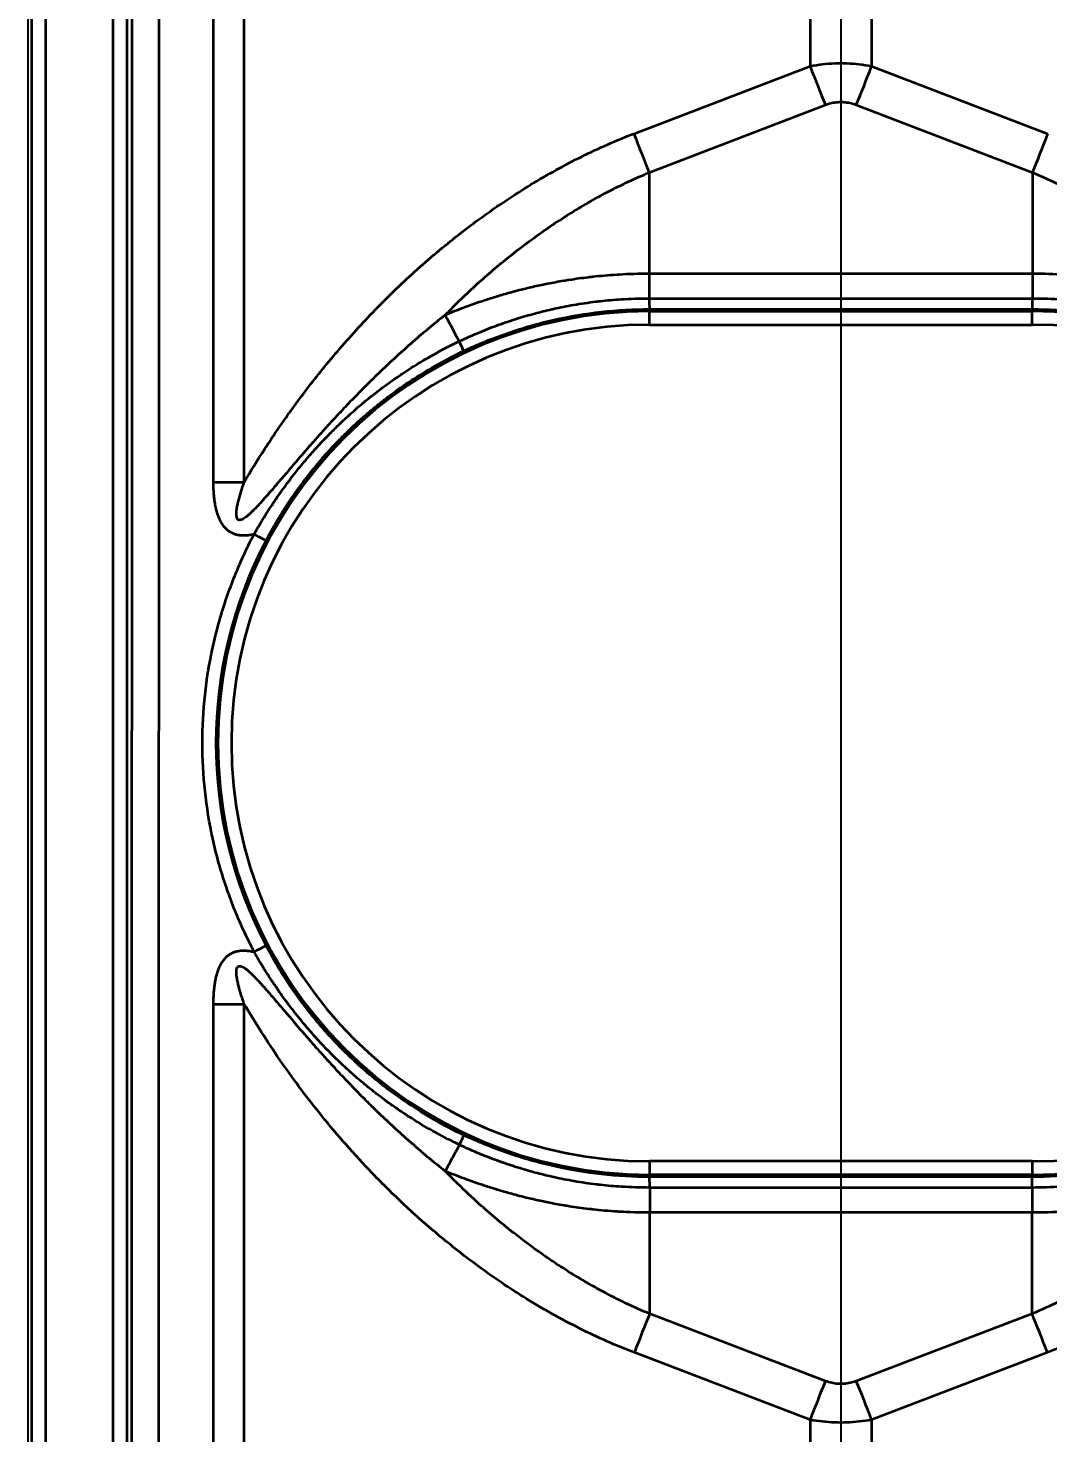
# Model space of a CAD drawing. Header units: millimetres. Extents: x 68 to 2000, y 100 to 2870.
# Drawn here: x 619.3 to 657.1, y 1743.1 to 1795.2 of the extents above; entities that cross this region are included whole.
import ezdxf

# ---------------------------------------------------------------- set-up
doc = ezdxf.new("R2010")
doc.units = ezdxf.units.MM
doc.header["$LTSCALE"] = 10
for name, color, linetype, lineweight in [('_Sichtbarkanten', 7, 'Continuous', 25), ('Bemaßung (ISO)', 7, 'Continuous', 25), ('Sichtbar schmal (ISO)', 7, 'Continuous', 35)]:
    doc.layers.add(name, color=color, linetype=linetype, lineweight=lineweight)
doc.styles.add('Notiztext (DIN)', font='verdana.ttf')
doc.dimstyles.new('Standard (DIN)', dxfattribs={"dimscale": 10, "dimtxt": 2.5, "dimasz": 2.5, "dimexe": 2, "dimexo": 4, "dimgap": 0.5, "dimtad": 1, "dimdec": 1, "dimrnd": 1e-08, "dimtxsty": 'Notiztext (DIN)', "dimcen": 0.09, "dimclrd": 256, "dimclre": 256, "dimclrt": 256, "dimadec": 0, "dimazin": 2, "dimtfac": 1, "dimtmove": 0, "dimatfit": 3, "dimfxl": 0, "dimtolj": 1, "dimtzin": 0, "dimlwd": -1, "dimlwe": -1, "dimarcsym": 0})

# ---------------------------------------------------------------- blocks, each defined once
blk = doc.blocks.new('*D75')
at = {"layer": 'Bemaßung (ISO)', "transparency": 16777216}
for p, q in [((649.429, 1980.97), (649.429, 1480.97)), ((589.279, 1633.67), (589.279, 1480.97)), ((564.279, 1500.97), (539.279, 1500.97)), ((589.279, 1500.97), (614.279, 1500.97)), ((614.279, 1500.97), (624.429, 1500.97)), ((649.429, 1500.97), (624.429, 1500.97)), ((674.429, 1500.97), (699.429, 1500.97))]:
    blk.add_line(p, q, dxfattribs=at)
for points in [[(564.279, 1505.137), (564.279, 1496.803), (589.279, 1500.97)], [(674.429, 1505.137), (674.429, 1496.803), (649.429, 1500.97)]]:
    blk.add_solid(points, dxfattribs=at)
at = {"layer": 'Defpoints', "color": 0, "transparency": 16777216}
for p in [(649.429, 2020.97), (589.279, 1673.67), (649.429, 1500.97)]:
    blk.add_point(p, dxfattribs=at)
at = {"layer": 'Bemaßung (ISO)', "transparency": 16777216, "insert": (599.778, 1531.994), "char_height": 25, "attachment_point": 1, "style": 'Notiztext (DIN)'}
blk.add_mtext('\\A1;60', dxfattribs=at)
blk = doc.blocks.new('*D78')
at = {"layer": 'Bemaßung (ISO)', "transparency": 16777216}
for p, q in [((584.438, 2423.661), (477.204, 2423.661)), ((497.204, 1748.679), (497.204, 2398.661)), ((584.438, 1723.679), (477.204, 1723.679))]:
    blk.add_line(p, q, dxfattribs=at)
for points in [[(493.038, 2398.661), (501.371, 2398.661), (497.204, 2423.661)], [(493.038, 1748.679), (501.371, 1748.679), (497.204, 1723.679)]]:
    blk.add_solid(points, dxfattribs=at)
at = {"layer": 'Defpoints', "color": 0, "transparency": 16777216}
for p in [(497.204, 2423.661), (624.438, 2423.661), (624.438, 1723.679)]:
    blk.add_point(p, dxfattribs=at)
at = {"layer": 'Bemaßung (ISO)', "transparency": 16777216, "insert": (466.18, 2043.306), "char_height": 25, "attachment_point": 1, "rotation": 90, "style": 'Notiztext (DIN)'}
blk.add_mtext('\\A1;700', dxfattribs=at)

msp = doc.modelspace()

# ---------------------------------------------------------------- linework, layer by layer
at = {"layer": '_Sichtbarkanten'}
msp.add_line((619.279, 1726.57), (619.279, 2420.77), dxfattribs=at)
at = {"layer": 'Sichtbar schmal (ISO)'}
for p, q in [((619.421, 1725.661), (619.421, 2421.679)), ((619.921, 2421.679), (619.921, 1725.661)), ((622.438, 1725.678), (622.438, 2421.662)), ((622.938, 2421.662), (622.938, 1725.678)), ((623.13, 1725.87), (623.153, 1976.053)), ((624.13, 1725.865), (624.153, 1976.048)), ((626.157, 1778.345), (626.157, 1943.991)), ((627.298, 1778.346), (627.298, 1943.991)), ((648.288, 1928.576), (648.288, 1793.771)), ((650.571, 1928.576), (650.571, 1793.771)), ((641.749, 1791.263), (648.288, 1793.771)), ((650.571, 1793.771), (657.11, 1791.263)), ((642.32, 1789.826), (648.859, 1792.333)), ((650, 1792.333), (656.539, 1789.826)), ((642.32, 1789.826), (642.32, 1786.068)), ((656.539, 1789.826), (656.539, 1786.068)), ((642.32, 1786.068), (642.32, 1785.159)), ((656.539, 1786.068), (642.32, 1786.068)), ((656.539, 1786.068), (656.539, 1785.159)), ((642.32, 1785.159), (656.539, 1785.159)), ((642.329, 1784.678), (642.329, 1784.755)), ((642.329, 1784.755), (656.529, 1784.755)), ((642.329, 1784.678), (656.529, 1784.678)), ((642.329, 1784.179), (642.329, 1784.678)), ((656.529, 1784.755), (656.529, 1784.678)), ((656.529, 1784.179), (656.529, 1784.678)), ((642.329, 1784.179), (656.529, 1784.179)), ((626.157, 1725.365), (626.157, 1758.991)), ((627.298, 1725.364), (627.298, 1758.991)), ((656.529, 1753.161), (642.329, 1753.161)), ((642.329, 1753.161), (642.329, 1752.661)), ((656.529, 1753.161), (656.529, 1752.661)), ((642.329, 1752.661), (642.329, 1752.582)), ((656.529, 1752.661), (642.329, 1752.661)), ((656.529, 1752.582), (642.329, 1752.582)), ((656.529, 1752.661), (656.529, 1752.582)), ((656.52, 1752.182), (642.339, 1752.182)), ((642.339, 1752.182), (642.339, 1751.257)), ((656.52, 1752.182), (656.52, 1751.257)), ((656.52, 1751.257), (642.339, 1751.257)), ((642.339, 1747.504), (642.339, 1751.257)), ((656.52, 1747.504), (656.52, 1751.257)), ((648.859, 1745.012), (642.339, 1747.504)), ((656.52, 1747.504), (650, 1745.012)), ((648.288, 1743.576), (641.768, 1746.068)), ((657.09, 1746.068), (650.571, 1743.576)), ((648.288, 1743.576), (648.288, 1725.322)), ((650.571, 1743.576), (650.571, 1725.322))]:
    msp.add_line(p, q, dxfattribs=at)
for centre, radius, start, end in [((642.329, 1768.67), 16.009, 90, 270), ((656.529, 1768.67), 16.009, 270, 90), ((642.329, 1768.67), 15.509, 90, 270), ((656.529, 1768.67), 15.509, 270, 90)]:
    msp.add_arc(centre, radius, start, end, dxfattribs=at)
for centre, major_axis, ratio, start_param, end_param in [((648.859, 1793.745), (1.79, -4.668), 0.104798, 4.666655, 4.979151), ((650, 1793.745), (-1.79, -4.668), 0.104799, 1.304034, 1.616531), ((642.32, 1791.237), (1.79, -4.668), 0.104799, 4.666654, 4.979151), ((656.539, 1791.237), (-1.79, -4.668), 0.104799, 1.304034, 1.616531), ((656.535, 1785.255), (-0.005, -0.5), 0.011278, 0.017587, 1.378219), ((636.276, 1781.748), (4.733, -8.809), 0.002478, 4.388759, 4.503357), ((635.222, 1783.655), (0.214, -0.452), 0.013165, 0.017455, 1.362159), ((626.157, 1778.398), (-10, 0), 0.005236, 1.570796, 1.685163), ((627.664, 1776.408), (0.442, -0.233), 0.004632, 0.017453, 1.573239), ((642.33, 1768.668), (-16.083, 0), 0.999985, 5.797613, 6.769203), ((627.667, 1760.923), (0.442, 0.234), 0.004629, 0.017453, 1.568349), ((626.157, 1759.043), (-10, 0), 0.005236, 1.570796, 1.685164), ((635.232, 1753.676), (0.214, 0.452), 0.008931, 4.929614, 6.265731), ((636.283, 1755.683), (4.738, 8.806), 0.002481, 4.379438, 4.494996), ((642.335, 1752.082), (-0.005, 0.5), 0.011383, 4.913606, 6.265594), ((642.339, 1746.042), (1.785, 4.67), 0.108522, 1.294198, 1.606695), ((656.52, 1746.042), (-1.785, 4.67), 0.108522, 4.67649, 4.988987), ((648.859, 1743.55), (1.785, 4.67), 0.108522, 1.294198, 1.606695), ((650, 1743.55), (-1.785, 4.67), 0.108522, 4.67649, 4.988987)]:
    msp.add_ellipse(centre, major_axis=major_axis, ratio=ratio, start_param=start_param, end_param=end_param, dxfattribs=at)
for points, knots in [([(648.288, 1793.771), (648.444, 1793.801), (648.599, 1793.824), (648.751, 1793.842), (648.904, 1793.859), (649.054, 1793.87), (649.204, 1793.876), (649.354, 1793.882), (649.504, 1793.882), (649.654, 1793.876), (649.804, 1793.87), (649.955, 1793.859), (650.107, 1793.842), (650.26, 1793.824), (650.415, 1793.801), (650.571, 1793.771)], [0.0000009, 0.0000009, 0.0000009, 0.0000009, 0.2, 0.2, 0.2, 0.4, 0.4, 0.4, 0.6, 0.6, 0.6, 0.8, 0.8, 0.8, 1, 1, 1, 1]), ([(648.859, 1792.333), (648.937, 1792.363), (649.091, 1792.41), (649.317, 1792.444), (649.541, 1792.444), (649.767, 1792.41), (649.922, 1792.363), (650, 1792.333)], [0.0000017, 0.0000017, 0.0000017, 0.0000017, 0.2, 0.4, 0.6, 0.8, 1, 1, 1, 1]), ([(627.298, 1778.346), (627.53, 1778.737), (627.783, 1779.149), (628.06, 1779.576), (628.337, 1780.004), (628.638, 1780.448), (628.97, 1780.911), (629.302, 1781.375), (629.664, 1781.857), (630.062, 1782.354), (630.459, 1782.852), (630.893, 1783.364), (631.358, 1783.879), (631.823, 1784.394), (632.32, 1784.911), (632.837, 1785.412), (633.353, 1785.912), (633.889, 1786.397), (634.436, 1786.857), (634.983, 1787.318), (635.541, 1787.754), (636.122, 1788.174), (636.703, 1788.594), (637.307, 1788.997), (637.929, 1789.375), (638.551, 1789.753), (639.191, 1790.105), (639.829, 1790.421), (640.468, 1790.737), (641.106, 1791.017), (641.749, 1791.263)], [0, 0, 0, 0, 0.1, 0.1, 0.1, 0.2, 0.2, 0.2, 0.3, 0.3, 0.3, 0.4, 0.4, 0.4, 0.5, 0.5, 0.5, 0.6, 0.6, 0.6, 0.7, 0.7, 0.7, 0.8, 0.8, 0.8, 0.9, 0.9, 0.9, 1, 1, 1, 1]), ([(634.75, 1784.538), (634.803, 1784.593), (634.856, 1784.647), (634.909, 1784.701), (635.291, 1785.088), (635.686, 1785.465), (636.093, 1785.828), (636.164, 1785.891), (636.235, 1785.954), (636.306, 1786.016), (636.703, 1786.363), (637.11, 1786.697), (637.531, 1787.019), (637.608, 1787.078), (637.685, 1787.136), (637.763, 1787.194), (638.188, 1787.511), (638.625, 1787.816), (639.073, 1788.105), (639.135, 1788.145), (639.197, 1788.185), (639.26, 1788.225), (639.73, 1788.521), (640.209, 1788.799), (640.688, 1789.053), (640.721, 1789.071), (640.755, 1789.088), (640.788, 1789.105), (641.298, 1789.372), (641.808, 1789.612), (642.32, 1789.826)], [0, 0, 0, 0, 0.0244768, 0.0244768, 0.0244768, 0.2, 0.2, 0.2, 0.2305457, 0.2305457, 0.2305457, 0.4, 0.4, 0.4, 0.4308357, 0.4308357, 0.4308357, 0.6, 0.6, 0.6, 0.6234963, 0.6234963, 0.6234963, 0.8, 0.8, 0.8, 0.8122123, 0.8122123, 0.8122123, 1, 1, 1, 1]), ([(656.539, 1789.826), (657.057, 1789.609), (657.578, 1789.364), (658.098, 1789.092), (658.247, 1789.013), (658.397, 1788.932), (658.547, 1788.849), (658.917, 1788.643), (659.287, 1788.423), (659.655, 1788.189), (659.952, 1788), (660.248, 1787.802), (660.543, 1787.595), (660.76, 1787.443), (660.976, 1787.285), (661.191, 1787.123), (661.628, 1786.793), (662.06, 1786.444), (662.484, 1786.077), (662.55, 1786.019), (662.617, 1785.96), (662.683, 1785.902), (663.17, 1785.471), (663.646, 1785.016), (664.109, 1784.538)], [0, 0, 0, 0, 0.2, 0.2, 0.2, 0.257551, 0.257551, 0.257551, 0.4, 0.4, 0.4, 0.515115, 0.515115, 0.515115, 0.6, 0.6, 0.6, 0.772792, 0.772792, 0.772792, 0.8, 0.8, 0.8, 1, 1, 1, 1]), ([(642.32, 1786.068), (641.929, 1786.068), (641.558, 1786.056), (641.211, 1786.036), (641.179, 1786.034), (641.147, 1786.033), (641.115, 1786.031), (640.8, 1786.011), (640.505, 1785.984), (640.225, 1785.954), (640.172, 1785.948), (640.12, 1785.942), (640.068, 1785.936), (639.815, 1785.906), (639.575, 1785.873), (639.344, 1785.837), (639.278, 1785.826), (639.213, 1785.816), (639.149, 1785.805), (638.94, 1785.77), (638.739, 1785.733), (638.546, 1785.694), (638.472, 1785.68), (638.399, 1785.665), (638.327, 1785.65), (638.147, 1785.612), (637.973, 1785.572), (637.802, 1785.531), (637.725, 1785.513), (637.648, 1785.494), (637.573, 1785.475), (637.41, 1785.433), (637.25, 1785.391), (637.091, 1785.347), (637.012, 1785.325), (636.934, 1785.302), (636.856, 1785.279), (636.694, 1785.232), (636.534, 1785.183), (636.373, 1785.132), (636.298, 1785.108), (636.223, 1785.083), (636.148, 1785.058), (635.966, 1784.998), (635.785, 1784.935), (635.604, 1784.869), (635.551, 1784.85), (635.498, 1784.831), (635.445, 1784.811), (635.212, 1784.724), (634.98, 1784.633), (634.75, 1784.538)], [0, 0, 0, 0, 0.1016717, 0.1016717, 0.1016717, 0.1111111, 0.1111111, 0.1111111, 0.2045981, 0.2045981, 0.2045981, 0.2222222, 0.2222222, 0.2222222, 0.3085882, 0.3085882, 0.3085882, 0.3333333, 0.3333333, 0.3333333, 0.4138486, 0.4138486, 0.4138486, 0.4444444, 0.4444444, 0.4444444, 0.521024, 0.521024, 0.521024, 0.5555556, 0.5555556, 0.5555556, 0.6298842, 0.6298842, 0.6298842, 0.6666667, 0.6666667, 0.6666667, 0.7424219, 0.7424219, 0.7424219, 0.7777778, 0.7777778, 0.7777778, 0.8637477, 0.8637477, 0.8637477, 0.8888889, 0.8888889, 0.8888889, 0.9999999, 0.9999999, 0.9999999, 0.9999999]), ([(664.109, 1784.538), (663.878, 1784.633), (663.646, 1784.724), (663.413, 1784.811), (663.41, 1784.812), (663.407, 1784.814), (663.403, 1784.815), (663.176, 1784.899), (662.948, 1784.979), (662.72, 1785.055), (662.716, 1785.057), (662.713, 1785.058), (662.71, 1785.059), (662.483, 1785.134), (662.256, 1785.205), (662.027, 1785.272), (662.019, 1785.275), (662.011, 1785.277), (662.002, 1785.28), (661.775, 1785.346), (661.547, 1785.408), (661.313, 1785.468), (661.304, 1785.47), (661.294, 1785.473), (661.285, 1785.475), (661.047, 1785.535), (660.804, 1785.592), (660.55, 1785.646), (660.543, 1785.647), (660.537, 1785.648), (660.53, 1785.65), (660.269, 1785.705), (659.997, 1785.757), (659.709, 1785.805), (659.42, 1785.853), (659.115, 1785.898), (658.79, 1785.936), (658.78, 1785.937), (658.77, 1785.938), (658.761, 1785.939), (658.443, 1785.976), (658.107, 1786.008), (657.743, 1786.031), (657.731, 1786.031), (657.719, 1786.032), (657.707, 1786.033), (657.343, 1786.055), (656.952, 1786.068), (656.539, 1786.068)], [0, 0, 0, 0, 0.111111, 0.111111, 0.111111, 0.11267, 0.11267, 0.11267, 0.220675, 0.220675, 0.220675, 0.222222, 0.222222, 0.222222, 0.329386, 0.329386, 0.329386, 0.333333, 0.333333, 0.333333, 0.440102, 0.440102, 0.440102, 0.444444, 0.444444, 0.444444, 0.552829, 0.552829, 0.552829, 0.555556, 0.555556, 0.555556, 0.666667, 0.666667, 0.666667, 0.777778, 0.777778, 0.777778, 0.781096, 0.781096, 0.781096, 0.888889, 0.888889, 0.888889, 0.892494, 0.892494, 0.892494, 1, 1, 1, 1]), ([(635.272, 1783.565), (635.527, 1783.686), (635.786, 1783.801), (636.047, 1783.909), (636.28, 1784.006), (636.515, 1784.097), (636.752, 1784.183), (636.817, 1784.206), (636.882, 1784.229), (636.947, 1784.252), (637.102, 1784.306), (637.259, 1784.357), (637.416, 1784.406), (637.634, 1784.475), (637.854, 1784.539), (638.076, 1784.599), (638.283, 1784.654), (638.492, 1784.706), (638.702, 1784.753), (638.724, 1784.758), (638.747, 1784.764), (638.77, 1784.769), (639.018, 1784.824), (639.268, 1784.873), (639.518, 1784.917), (639.793, 1784.964), (640.069, 1785.005), (640.346, 1785.039), (640.397, 1785.045), (640.449, 1785.051), (640.501, 1785.057), (640.758, 1785.086), (641.016, 1785.108), (641.275, 1785.125), (641.623, 1785.147), (641.971, 1785.159), (642.32, 1785.159)], [0, 0, 0, 0, 0.117316, 0.117316, 0.117316, 0.221559, 0.221559, 0.221559, 0.25, 0.25, 0.25, 0.31765, 0.31765, 0.31765, 0.411827, 0.411827, 0.411827, 0.5, 0.5, 0.5, 0.509587, 0.509587, 0.509587, 0.613981, 0.613981, 0.613981, 0.728548, 0.728548, 0.728548, 0.75, 0.75, 0.75, 0.85646, 0.85646, 0.85646, 1, 1, 1, 1]), ([(642.32, 1785.159), (642.32, 1785.114), (642.321, 1785.071), (642.322, 1785.031), (642.322, 1784.99), (642.323, 1784.952), (642.324, 1784.919), (642.324, 1784.901), (642.324, 1784.884), (642.325, 1784.868), (642.325, 1784.855), (642.325, 1784.843), (642.326, 1784.832), (642.326, 1784.807), (642.327, 1784.788), (642.328, 1784.775), (642.328, 1784.763), (642.329, 1784.756), (642.329, 1784.755)], [0, 0, 0, 0, 0.2, 0.2, 0.2, 0.4, 0.4, 0.4, 0.507792, 0.507792, 0.507792, 0.6, 0.6, 0.6, 0.8, 0.8, 0.8, 1, 1, 1, 1]), ([(656.539, 1785.159), (656.906, 1785.159), (657.273, 1785.146), (657.64, 1785.121), (657.88, 1785.105), (658.119, 1785.084), (658.358, 1785.057), (658.45, 1785.047), (658.541, 1785.036), (658.632, 1785.024), (658.929, 1784.986), (659.225, 1784.939), (659.52, 1784.885), (659.733, 1784.845), (659.946, 1784.801), (660.158, 1784.753), (660.209, 1784.742), (660.259, 1784.73), (660.31, 1784.718), (660.548, 1784.662), (660.786, 1784.6), (661.021, 1784.533), (661.244, 1784.469), (661.465, 1784.402), (661.683, 1784.329), (661.76, 1784.304), (661.836, 1784.278), (661.912, 1784.252), (662.049, 1784.204), (662.186, 1784.155), (662.321, 1784.103), (662.532, 1784.024), (662.74, 1783.94), (662.947, 1783.853), (663.162, 1783.761), (663.376, 1783.665), (663.586, 1783.565)], [0, 0, 0, 0, 0.1511745, 0.1511745, 0.1511745, 0.25, 0.25, 0.25, 0.2878367, 0.2878367, 0.2878367, 0.4108273, 0.4108273, 0.4108273, 0.5, 0.5, 0.5, 0.521296, 0.521296, 0.521296, 0.6219285, 0.6219285, 0.6219285, 0.7168528, 0.7168528, 0.7168528, 0.75, 0.75, 0.75, 0.8099122, 0.8099122, 0.8099122, 0.9029114, 0.9029114, 0.9029114, 0.9999993, 0.9999993, 0.9999993, 0.9999993]), ([(635.436, 1783.204), (635.968, 1783.456), (636.515, 1783.679), (637.076, 1783.873), (637.637, 1784.067), (638.211, 1784.23), (638.792, 1784.361), (639.373, 1784.492), (639.961, 1784.591), (640.552, 1784.656), (641.142, 1784.722), (641.736, 1784.755), (642.329, 1784.755)], [0, 0, 0, 0, 0.25, 0.25, 0.25, 0.5, 0.5, 0.5, 0.75, 0.75, 0.75, 1, 1, 1, 1]), ([(656.529, 1784.755), (657.123, 1784.755), (657.717, 1784.722), (658.308, 1784.656), (658.898, 1784.591), (659.486, 1784.492), (660.067, 1784.361), (660.648, 1784.23), (661.223, 1784.067), (661.783, 1783.873), (662.344, 1783.679), (662.891, 1783.456), (663.422, 1783.204)], [0, 0, 0, 0, 0.25, 0.25, 0.25, 0.5, 0.5, 0.5, 0.75, 0.75, 0.75, 1, 1, 1, 1]), ([(634.75, 1784.538), (634.532, 1784.366), (634.32, 1784.193), (634.115, 1784.022), (634.104, 1784.013), (634.093, 1784.003), (634.081, 1783.994), (633.876, 1783.823), (633.678, 1783.653), (633.485, 1783.483), (633.474, 1783.474), (633.464, 1783.465), (633.453, 1783.456), (633.26, 1783.286), (633.071, 1783.116), (632.884, 1782.945), (632.874, 1782.936), (632.865, 1782.927), (632.855, 1782.918), (632.668, 1782.746), (632.485, 1782.573), (632.304, 1782.4), (632.295, 1782.391), (632.286, 1782.382), (632.277, 1782.373), (632.096, 1782.2), (631.918, 1782.025), (631.747, 1781.854), (631.738, 1781.845), (631.73, 1781.837), (631.721, 1781.828), (631.55, 1781.657), (631.386, 1781.489), (631.231, 1781.328), (631.223, 1781.32), (631.216, 1781.312), (631.208, 1781.305), (631.054, 1781.144), (630.91, 1780.991), (630.774, 1780.846), (630.768, 1780.84), (630.762, 1780.833), (630.755, 1780.826), (630.621, 1780.682), (630.495, 1780.546), (630.377, 1780.416), (630.372, 1780.41), (630.367, 1780.404), (630.361, 1780.398), (630.244, 1780.269), (630.133, 1780.146), (630.029, 1780.029), (630.024, 1780.024), (630.02, 1780.019), (630.015, 1780.014), (629.911, 1779.897), (629.813, 1779.785), (629.719, 1779.679), (629.715, 1779.674), (629.711, 1779.67), (629.707, 1779.665), (629.614, 1779.559), (629.526, 1779.458), (629.442, 1779.361), (629.439, 1779.357), (629.435, 1779.353), (629.432, 1779.349), (629.348, 1779.252), (629.269, 1779.16), (629.193, 1779.072), (629.19, 1779.068), (629.187, 1779.065), (629.184, 1779.061), (629.109, 1778.973), (629.037, 1778.889), (628.968, 1778.809), (628.966, 1778.806), (628.963, 1778.803), (628.96, 1778.799), (628.892, 1778.719), (628.827, 1778.642), (628.764, 1778.569), (628.762, 1778.566), (628.759, 1778.564), (628.757, 1778.561), (628.695, 1778.488), (628.635, 1778.418), (628.578, 1778.351), (628.519, 1778.281), (628.462, 1778.215), (628.408, 1778.152), (628.354, 1778.089), (628.302, 1778.029), (628.253, 1777.972), (628.203, 1777.915), (628.156, 1777.86), (628.11, 1777.808), (628.064, 1777.756), (628.02, 1777.706), (627.978, 1777.659), (627.935, 1777.612), (627.894, 1777.566), (627.854, 1777.523), (627.815, 1777.48), (627.776, 1777.439), (627.739, 1777.401), (627.702, 1777.362), (627.666, 1777.325), (627.632, 1777.291), (627.598, 1777.257), (627.565, 1777.224), (627.533, 1777.195), (627.501, 1777.165), (627.47, 1777.138), (627.441, 1777.113), (627.412, 1777.088), (627.384, 1777.065), (627.358, 1777.045), (627.332, 1777.026), (627.307, 1777.008), (627.283, 1776.994), (627.26, 1776.979), (627.238, 1776.968), (627.218, 1776.959), (627.197, 1776.95), (627.179, 1776.944), (627.162, 1776.94), (627.145, 1776.937), (627.13, 1776.936), (627.116, 1776.937), (627.103, 1776.939), (627.09, 1776.942), (627.079, 1776.949), (627.068, 1776.955), (627.058, 1776.964), (627.049, 1776.976), (627.04, 1776.988), (627.032, 1777.003), (627.026, 1777.022), (627.02, 1777.041), (627.015, 1777.064), (627.012, 1777.09), (627.009, 1777.116), (627.008, 1777.146), (627.008, 1777.179), (627.009, 1777.212), (627.011, 1777.248), (627.016, 1777.288), (627.02, 1777.327), (627.026, 1777.37), (627.034, 1777.416), (627.043, 1777.463), (627.052, 1777.512), (627.064, 1777.564), (627.076, 1777.616), (627.089, 1777.672), (627.105, 1777.73), (627.12, 1777.789), (627.138, 1777.85), (627.157, 1777.915), (627.176, 1777.98), (627.197, 1778.048), (627.221, 1778.12), (627.244, 1778.191), (627.27, 1778.267), (627.298, 1778.346)], [0, 0, 0, 0, 0.023108, 0.023108, 0.023108, 0.02439, 0.02439, 0.02439, 0.047527, 0.047527, 0.047527, 0.04878, 0.04878, 0.04878, 0.071951, 0.071951, 0.071951, 0.073171, 0.073171, 0.073171, 0.096378, 0.096378, 0.096378, 0.097561, 0.097561, 0.097561, 0.120805, 0.120805, 0.120805, 0.121951, 0.121951, 0.121951, 0.145225, 0.145225, 0.145225, 0.146341, 0.146341, 0.146341, 0.169641, 0.169641, 0.169641, 0.170732, 0.170732, 0.170732, 0.194061, 0.194061, 0.194061, 0.195122, 0.195122, 0.195122, 0.218484, 0.218484, 0.218484, 0.219512, 0.219512, 0.219512, 0.242907, 0.242907, 0.242907, 0.243902, 0.243902, 0.243902, 0.26733, 0.26733, 0.26733, 0.268293, 0.268293, 0.268293, 0.291752, 0.291752, 0.291752, 0.292683, 0.292683, 0.292683, 0.316175, 0.316175, 0.316175, 0.317073, 0.317073, 0.317073, 0.340597, 0.340597, 0.340597, 0.341463, 0.341463, 0.341463, 0.365019, 0.365019, 0.365019, 0.389442, 0.389442, 0.389442, 0.413864, 0.413864, 0.413864, 0.438286, 0.438286, 0.438286, 0.462709, 0.462709, 0.462709, 0.487131, 0.487131, 0.487131, 0.511554, 0.511554, 0.511554, 0.535977, 0.535977, 0.535977, 0.560399, 0.560399, 0.560399, 0.584821, 0.584821, 0.584821, 0.609243, 0.609243, 0.609243, 0.633665, 0.633665, 0.633665, 0.658086, 0.658086, 0.658086, 0.682506, 0.682506, 0.682506, 0.706928, 0.706928, 0.706928, 0.73135, 0.73135, 0.73135, 0.755775, 0.755775, 0.755775, 0.780202, 0.780202, 0.780202, 0.804624, 0.804624, 0.804624, 0.829044, 0.829044, 0.829044, 0.853466, 0.853466, 0.853466, 0.877888, 0.877888, 0.877888, 0.902311, 0.902311, 0.902311, 0.926733, 0.926733, 0.926733, 0.951155, 0.951155, 0.951155, 0.975578, 0.975578, 0.975578, 1, 1, 1, 1]), ([(627.664, 1776.411), (627.707, 1776.489), (627.754, 1776.571), (627.805, 1776.658), (627.808, 1776.664), (627.812, 1776.669), (627.815, 1776.675), (627.863, 1776.757), (627.914, 1776.842), (627.969, 1776.932), (627.977, 1776.945), (627.985, 1776.958), (627.993, 1776.972), (628.045, 1777.056), (628.099, 1777.143), (628.157, 1777.234), (628.171, 1777.255), (628.185, 1777.277), (628.199, 1777.299), (628.254, 1777.384), (628.312, 1777.472), (628.372, 1777.563), (628.393, 1777.593), (628.414, 1777.625), (628.435, 1777.656), (628.493, 1777.741), (628.553, 1777.829), (628.617, 1777.919), (628.646, 1777.96), (628.675, 1778.001), (628.705, 1778.044), (628.766, 1778.128), (628.829, 1778.214), (628.894, 1778.302), (628.933, 1778.355), (628.973, 1778.408), (629.015, 1778.462), (629.077, 1778.544), (629.142, 1778.628), (629.209, 1778.713), (629.261, 1778.778), (629.314, 1778.845), (629.369, 1778.912), (629.433, 1778.99), (629.499, 1779.07), (629.568, 1779.152), (629.635, 1779.231), (629.704, 1779.312), (629.777, 1779.395), (629.841, 1779.468), (629.908, 1779.543), (629.977, 1779.62), (630.064, 1779.715), (630.154, 1779.812), (630.247, 1779.911), (630.312, 1779.979), (630.378, 1780.047), (630.446, 1780.116), (630.557, 1780.229), (630.672, 1780.344), (630.794, 1780.461), (630.856, 1780.521), (630.919, 1780.581), (630.985, 1780.642), (631.126, 1780.773), (631.274, 1780.907), (631.43, 1781.043), (631.488, 1781.093), (631.546, 1781.144), (631.606, 1781.194), (631.785, 1781.346), (631.974, 1781.5), (632.175, 1781.656), (632.225, 1781.694), (632.275, 1781.732), (632.325, 1781.77), (632.551, 1781.942), (632.792, 1782.115), (633.05, 1782.29), (633.086, 1782.315), (633.123, 1782.34), (633.16, 1782.365), (633.444, 1782.554), (633.747, 1782.744), (634.075, 1782.934), (634.095, 1782.945), (634.114, 1782.956), (634.134, 1782.968), (634.485, 1783.169), (634.864, 1783.37), (635.272, 1783.565)], [0, 0, 0, 0, 0.0625, 0.0625, 0.0625, 0.0666936, 0.0666936, 0.0666936, 0.125, 0.125, 0.125, 0.1336405, 0.1336405, 0.1336405, 0.1875, 0.1875, 0.1875, 0.2003115, 0.2003115, 0.2003115, 0.25, 0.25, 0.25, 0.2668854, 0.2668854, 0.2668854, 0.3125, 0.3125, 0.3125, 0.3333799, 0.3333799, 0.3333799, 0.375, 0.375, 0.375, 0.3998262, 0.3998262, 0.3998262, 0.4375, 0.4375, 0.4375, 0.4663407, 0.4663407, 0.4663407, 0.5, 0.5, 0.5, 0.5329267, 0.5329267, 0.5329267, 0.5625, 0.5625, 0.5625, 0.5995962, 0.5995962, 0.5995962, 0.625, 0.625, 0.625, 0.6663612, 0.6663612, 0.6663612, 0.6875, 0.6875, 0.6875, 0.7332324, 0.7332324, 0.7332324, 0.75, 0.75, 0.75, 0.8002355, 0.8002355, 0.8002355, 0.8125, 0.8125, 0.8125, 0.8672658, 0.8672658, 0.8672658, 0.875, 0.875, 0.875, 0.9340134, 0.9340134, 0.9340134, 0.9375, 0.9375, 0.9375, 0.9999999, 0.9999999, 0.9999999, 0.9999999]), ([(628.106, 1776.175), (628.147, 1776.253), (628.192, 1776.336), (628.24, 1776.424), (628.243, 1776.429), (628.246, 1776.435), (628.25, 1776.441), (628.295, 1776.523), (628.343, 1776.609), (628.394, 1776.698), (628.402, 1776.711), (628.41, 1776.725), (628.417, 1776.738), (628.466, 1776.822), (628.517, 1776.909), (628.572, 1776.999), (628.585, 1777.02), (628.598, 1777.042), (628.611, 1777.063), (628.663, 1777.148), (628.717, 1777.235), (628.774, 1777.325), (628.794, 1777.356), (628.814, 1777.386), (628.834, 1777.418), (628.888, 1777.502), (628.946, 1777.588), (629.006, 1777.677), (629.033, 1777.718), (629.061, 1777.759), (629.09, 1777.801), (629.147, 1777.884), (629.207, 1777.969), (629.269, 1778.056), (629.306, 1778.108), (629.345, 1778.16), (629.384, 1778.213), (629.443, 1778.294), (629.505, 1778.377), (629.569, 1778.461), (629.619, 1778.525), (629.669, 1778.59), (629.722, 1778.656), (629.783, 1778.734), (629.846, 1778.812), (629.912, 1778.892), (629.976, 1778.97), (630.043, 1779.05), (630.112, 1779.131), (630.174, 1779.203), (630.238, 1779.277), (630.304, 1779.352), (630.388, 1779.445), (630.474, 1779.541), (630.564, 1779.638), (630.626, 1779.704), (630.69, 1779.771), (630.755, 1779.839), (630.862, 1779.95), (630.973, 1780.062), (631.091, 1780.177), (631.15, 1780.235), (631.212, 1780.294), (631.275, 1780.354), (631.411, 1780.483), (631.554, 1780.614), (631.705, 1780.747), (631.761, 1780.796), (631.817, 1780.845), (631.875, 1780.895), (632.048, 1781.043), (632.231, 1781.193), (632.427, 1781.346), (632.474, 1781.383), (632.523, 1781.42), (632.572, 1781.458), (632.791, 1781.625), (633.025, 1781.795), (633.275, 1781.965), (633.31, 1781.989), (633.346, 1782.014), (633.382, 1782.038), (633.657, 1782.222), (633.952, 1782.407), (634.271, 1782.592), (634.29, 1782.603), (634.309, 1782.614), (634.328, 1782.625), (634.67, 1782.82), (635.039, 1783.015), (635.436, 1783.204)], [0.0000001, 0.0000001, 0.0000001, 0.0000001, 0.0625, 0.0625, 0.0625, 0.0666925, 0.0666925, 0.0666925, 0.125, 0.125, 0.125, 0.1336397, 0.1336397, 0.1336397, 0.1875, 0.1875, 0.1875, 0.20031, 0.20031, 0.20031, 0.25, 0.25, 0.25, 0.2668842, 0.2668842, 0.2668842, 0.3125, 0.3125, 0.3125, 0.3333788, 0.3333788, 0.3333788, 0.375, 0.375, 0.375, 0.3998252, 0.3998252, 0.3998252, 0.4375, 0.4375, 0.4375, 0.4663398, 0.4663398, 0.4663398, 0.5, 0.5, 0.5, 0.5329257, 0.5329257, 0.5329257, 0.5625, 0.5625, 0.5625, 0.5995953, 0.5995953, 0.5995953, 0.625, 0.625, 0.625, 0.6663604, 0.6663604, 0.6663604, 0.6875, 0.6875, 0.6875, 0.7332316, 0.7332316, 0.7332316, 0.75, 0.75, 0.75, 0.8002348, 0.8002348, 0.8002348, 0.8125, 0.8125, 0.8125, 0.8672652, 0.8672652, 0.8672652, 0.875, 0.875, 0.875, 0.9340125, 0.9340125, 0.9340125, 0.9375, 0.9375, 0.9375, 1, 1, 1, 1]), ([(627.664, 1776.411), (627.612, 1776.398), (627.512, 1776.378), (627.367, 1776.36), (627.23, 1776.357), (627.102, 1776.369), (626.986, 1776.395), (626.88, 1776.434), (626.782, 1776.485), (626.686, 1776.552), (626.591, 1776.642), (626.501, 1776.755), (626.421, 1776.888), (626.352, 1777.039), (626.292, 1777.21), (626.244, 1777.398), (626.205, 1777.605), (626.178, 1777.829), (626.161, 1778.074), (626.157, 1778.253), (626.157, 1778.345)], [0, 0, 0, 0, 0.0555556, 0.1111111, 0.1666667, 0.2222222, 0.2777778, 0.3333333, 0.3888889, 0.4444444, 0.5, 0.5555556, 0.6111111, 0.6666667, 0.7222222, 0.7777778, 0.8333333, 0.8888889, 0.9444444, 0.9999998, 0.9999998, 0.9999998, 0.9999998]), ([(627.667, 1760.925), (627.387, 1761.455), (626.888, 1762.537), (626.317, 1764.237), (625.932, 1765.988), (625.739, 1767.771), (625.738, 1769.564), (625.931, 1771.347), (626.315, 1773.098), (626.886, 1774.799), (627.384, 1775.881), (627.664, 1776.411)], [0, 0, 0, 0, 0.1111111, 0.2222222, 0.3333333, 0.4444444, 0.5555556, 0.6666667, 0.7777778, 0.8888889, 1, 1, 1, 1]), ([(626.157, 1758.991), (626.157, 1759.071), (626.16, 1759.225), (626.172, 1759.44), (626.193, 1759.64), (626.222, 1759.827), (626.258, 1759.999), (626.303, 1760.158), (626.355, 1760.304), (626.416, 1760.438), (626.486, 1760.558), (626.564, 1760.663), (626.648, 1760.751), (626.736, 1760.822), (626.829, 1760.879), (626.935, 1760.925), (627.058, 1760.96), (627.196, 1760.978), (627.343, 1760.978), (627.5, 1760.961), (627.61, 1760.939), (627.667, 1760.925)], [0, 0, 0, 0, 0.0526316, 0.1052632, 0.1578947, 0.2105263, 0.2631579, 0.3157895, 0.3684211, 0.4210526, 0.4736842, 0.5263158, 0.5789474, 0.6315789, 0.6842105, 0.7368421, 0.7894737, 0.8421053, 0.8947368, 0.9473684, 1, 1, 1, 1]), ([(635.282, 1753.772), (635.257, 1753.784), (635.231, 1753.797), (635.205, 1753.809), (634.884, 1753.964), (634.581, 1754.122), (634.296, 1754.282), (634.243, 1754.311), (634.191, 1754.341), (634.14, 1754.37), (633.915, 1754.499), (633.701, 1754.628), (633.498, 1754.757), (633.383, 1754.83), (633.272, 1754.902), (633.164, 1754.974), (633.038, 1755.058), (632.915, 1755.142), (632.797, 1755.226), (632.633, 1755.341), (632.477, 1755.456), (632.327, 1755.57), (632.278, 1755.607), (632.229, 1755.644), (632.181, 1755.682), (631.99, 1755.83), (631.809, 1755.976), (631.639, 1756.12), (631.628, 1756.129), (631.617, 1756.138), (631.607, 1756.147), (631.45, 1756.28), (631.301, 1756.411), (631.159, 1756.539), (631.1, 1756.593), (631.041, 1756.647), (630.985, 1756.7), (630.898, 1756.781), (630.814, 1756.861), (630.732, 1756.94), (630.633, 1757.037), (630.537, 1757.132), (630.445, 1757.226), (630.413, 1757.259), (630.381, 1757.291), (630.35, 1757.324), (630.23, 1757.448), (630.116, 1757.57), (630.007, 1757.689), (629.997, 1757.7), (629.987, 1757.711), (629.976, 1757.723), (629.881, 1757.828), (629.789, 1757.932), (629.702, 1758.033), (629.656, 1758.086), (629.611, 1758.139), (629.567, 1758.191), (629.52, 1758.246), (629.474, 1758.301), (629.43, 1758.355), (629.353, 1758.449), (629.279, 1758.54), (629.209, 1758.63), (629.201, 1758.639), (629.194, 1758.647), (629.187, 1758.656), (629.112, 1758.752), (629.04, 1758.846), (628.97, 1758.938), (628.944, 1758.972), (628.919, 1759.006), (628.894, 1759.04), (628.853, 1759.095), (628.814, 1759.148), (628.775, 1759.201), (628.72, 1759.277), (628.667, 1759.351), (628.616, 1759.423), (628.61, 1759.432), (628.605, 1759.44), (628.599, 1759.448), (628.543, 1759.527), (628.49, 1759.605), (628.439, 1759.68), (628.416, 1759.714), (628.394, 1759.747), (628.372, 1759.779), (628.345, 1759.82), (628.318, 1759.86), (628.292, 1759.9), (628.245, 1759.971), (628.201, 1760.04), (628.158, 1760.107), (628.113, 1760.177), (628.07, 1760.246), (628.029, 1760.311), (628.009, 1760.344), (627.989, 1760.376), (627.97, 1760.408), (627.948, 1760.443), (627.927, 1760.478), (627.907, 1760.512), (627.872, 1760.57), (627.839, 1760.626), (627.807, 1760.68), (627.799, 1760.693), (627.792, 1760.706), (627.784, 1760.719), (627.743, 1760.791), (627.704, 1760.86), (627.667, 1760.925)], [0, 0, 0, 0, 0.003944, 0.003944, 0.003944, 0.053384, 0.053384, 0.053384, 0.0625, 0.0625, 0.0625, 0.102505, 0.102505, 0.102505, 0.125, 0.125, 0.125, 0.151265, 0.151265, 0.151265, 0.1875, 0.1875, 0.1875, 0.19944, 0.19944, 0.19944, 0.247023, 0.247023, 0.247023, 0.25, 0.25, 0.25, 0.294038, 0.294038, 0.294038, 0.3125, 0.3125, 0.3125, 0.34064, 0.34064, 0.34064, 0.375, 0.375, 0.375, 0.387011, 0.387011, 0.387011, 0.433077, 0.433077, 0.433077, 0.4375, 0.4375, 0.4375, 0.47849, 0.47849, 0.47849, 0.5, 0.5, 0.5, 0.52297, 0.52297, 0.52297, 0.5625, 0.5625, 0.5625, 0.566456, 0.566456, 0.566456, 0.608989, 0.608989, 0.608989, 0.625, 0.625, 0.625, 0.65068, 0.65068, 0.65068, 0.6875, 0.6875, 0.6875, 0.69168, 0.69168, 0.69168, 0.732154, 0.732154, 0.732154, 0.75, 0.75, 0.75, 0.772374, 0.772374, 0.772374, 0.8125, 0.8125, 0.8125, 0.854284, 0.854284, 0.854284, 0.875, 0.875, 0.875, 0.898218, 0.898218, 0.898218, 0.9375, 0.9375, 0.9375, 0.946962, 0.946962, 0.946962, 1, 1, 1, 1]), ([(635.446, 1754.128), (635.047, 1754.317), (634.677, 1754.512), (634.334, 1754.709), (633.992, 1754.905), (633.678, 1755.101), (633.386, 1755.297), (633.094, 1755.492), (632.824, 1755.686), (632.574, 1755.877), (632.323, 1756.069), (632.091, 1756.257), (631.876, 1756.441), (631.66, 1756.626), (631.461, 1756.806), (631.275, 1756.983), (631.089, 1757.159), (630.916, 1757.331), (630.755, 1757.498), (630.594, 1757.665), (630.444, 1757.828), (630.304, 1757.986), (630.164, 1758.144), (630.033, 1758.297), (629.911, 1758.445), (629.789, 1758.594), (629.675, 1758.738), (629.569, 1758.877), (629.462, 1759.016), (629.362, 1759.151), (629.269, 1759.282), (629.175, 1759.412), (629.087, 1759.538), (629.005, 1759.66), (628.923, 1759.782), (628.846, 1759.899), (628.774, 1760.012), (628.702, 1760.125), (628.635, 1760.233), (628.572, 1760.337), (628.509, 1760.442), (628.45, 1760.542), (628.395, 1760.637), (628.34, 1760.732), (628.289, 1760.823), (628.242, 1760.91), (628.194, 1760.996), (628.15, 1761.078), (628.109, 1761.156)], [0, 0, 0, 0, 0.0625, 0.0625, 0.0625, 0.125, 0.125, 0.125, 0.1875, 0.1875, 0.1875, 0.25, 0.25, 0.25, 0.3125, 0.3125, 0.3125, 0.375, 0.375, 0.375, 0.4375, 0.4375, 0.4375, 0.5, 0.5, 0.5, 0.5625, 0.5625, 0.5625, 0.625, 0.625, 0.625, 0.6875, 0.6875, 0.6875, 0.75, 0.75, 0.75, 0.8125, 0.8125, 0.8125, 0.875, 0.875, 0.875, 0.9375, 0.9375, 0.9375, 1, 1, 1, 1]), ([(627.298, 1758.991), (627.284, 1759.031), (627.27, 1759.07), (627.257, 1759.108), (627.248, 1759.134), (627.24, 1759.161), (627.231, 1759.187), (627.21, 1759.249), (627.191, 1759.309), (627.174, 1759.366), (627.156, 1759.423), (627.14, 1759.479), (627.125, 1759.531), (627.111, 1759.584), (627.097, 1759.635), (627.085, 1759.683), (627.073, 1759.731), (627.063, 1759.777), (627.054, 1759.82), (627.045, 1759.864), (627.037, 1759.905), (627.03, 1759.944), (627.024, 1759.983), (627.019, 1760.019), (627.015, 1760.054), (627.012, 1760.088), (627.009, 1760.12), (627.008, 1760.15), (627.008, 1760.18), (627.008, 1760.207), (627.01, 1760.231), (627.012, 1760.256), (627.016, 1760.278), (627.02, 1760.297), (627.025, 1760.315), (627.031, 1760.332), (627.039, 1760.345), (627.046, 1760.358), (627.054, 1760.369), (627.064, 1760.378), (627.074, 1760.386), (627.085, 1760.392), (627.098, 1760.396), (627.11, 1760.4), (627.125, 1760.402), (627.142, 1760.4), (627.159, 1760.399), (627.178, 1760.394), (627.199, 1760.386), (627.22, 1760.378), (627.243, 1760.367), (627.268, 1760.353), (627.292, 1760.338), (627.319, 1760.32), (627.347, 1760.3), (627.376, 1760.279), (627.406, 1760.255), (627.438, 1760.228), (627.469, 1760.201), (627.503, 1760.17), (627.538, 1760.138), (627.573, 1760.105), (627.609, 1760.07), (627.646, 1760.032), (627.684, 1759.994), (627.723, 1759.954), (627.763, 1759.911), (627.804, 1759.869), (627.845, 1759.824), (627.888, 1759.777), (627.932, 1759.729), (627.977, 1759.679), (628.023, 1759.627), (628.037, 1759.612), (628.05, 1759.597), (628.064, 1759.581), (628.098, 1759.542), (628.133, 1759.502), (628.17, 1759.461), (628.22, 1759.403), (628.273, 1759.342), (628.329, 1759.277), (628.384, 1759.213), (628.442, 1759.146), (628.502, 1759.075), (628.563, 1759.004), (628.626, 1758.93), (628.692, 1758.853), (628.758, 1758.775), (628.827, 1758.694), (628.899, 1758.61), (628.907, 1758.6), (628.915, 1758.591), (628.923, 1758.581), (628.988, 1758.505), (629.056, 1758.426), (629.126, 1758.343), (629.206, 1758.25), (629.289, 1758.153), (629.377, 1758.052), (629.465, 1757.95), (629.557, 1757.844), (629.654, 1757.733), (629.694, 1757.687), (629.735, 1757.64), (629.777, 1757.593), (629.836, 1757.525), (629.897, 1757.457), (629.959, 1757.386), (630.066, 1757.266), (630.178, 1757.141), (630.295, 1757.011), (630.41, 1756.885), (630.529, 1756.755), (630.654, 1756.62), (630.657, 1756.616), (630.661, 1756.612), (630.664, 1756.609), (630.793, 1756.47), (630.928, 1756.326), (631.07, 1756.177), (631.212, 1756.027), (631.362, 1755.873), (631.52, 1755.712), (631.542, 1755.689), (631.565, 1755.666), (631.587, 1755.643), (631.725, 1755.504), (631.87, 1755.359), (632.022, 1755.21), (632.199, 1755.037), (632.386, 1754.856), (632.586, 1754.669), (632.599, 1754.657), (632.612, 1754.645), (632.625, 1754.633), (632.812, 1754.457), (633.011, 1754.275), (633.221, 1754.086), (633.408, 1753.919), (633.604, 1753.747), (633.812, 1753.57), (633.854, 1753.534), (633.896, 1753.498), (633.939, 1753.461), (634.194, 1753.246), (634.466, 1753.022), (634.755, 1752.794)], [0, 0, 0, 0, 0.0142897, 0.0142897, 0.0142897, 0.0243902, 0.0243902, 0.0243902, 0.0487805, 0.0487805, 0.0487805, 0.0731707, 0.0731707, 0.0731707, 0.097561, 0.097561, 0.097561, 0.1219512, 0.1219512, 0.1219512, 0.1463415, 0.1463415, 0.1463415, 0.1707317, 0.1707317, 0.1707317, 0.195122, 0.195122, 0.195122, 0.2195122, 0.2195122, 0.2195122, 0.2439024, 0.2439024, 0.2439024, 0.2682927, 0.2682927, 0.2682927, 0.2926829, 0.2926829, 0.2926829, 0.3170732, 0.3170732, 0.3170732, 0.3414634, 0.3414634, 0.3414634, 0.3658537, 0.3658537, 0.3658537, 0.3902439, 0.3902439, 0.3902439, 0.4146341, 0.4146341, 0.4146341, 0.4390244, 0.4390244, 0.4390244, 0.4634146, 0.4634146, 0.4634146, 0.4878049, 0.4878049, 0.4878049, 0.5121951, 0.5121951, 0.5121951, 0.5365854, 0.5365854, 0.5365854, 0.5609756, 0.5609756, 0.5609756, 0.5679269, 0.5679269, 0.5679269, 0.5853659, 0.5853659, 0.5853659, 0.6097561, 0.6097561, 0.6097561, 0.6341463, 0.6341463, 0.6341463, 0.6585366, 0.6585366, 0.6585366, 0.6829268, 0.6829268, 0.6829268, 0.6856103, 0.6856103, 0.6856103, 0.7073171, 0.7073171, 0.7073171, 0.7317073, 0.7317073, 0.7317073, 0.7560976, 0.7560976, 0.7560976, 0.7662172, 0.7662172, 0.7662172, 0.7804878, 0.7804878, 0.7804878, 0.804878, 0.804878, 0.804878, 0.828605, 0.828605, 0.828605, 0.8292683, 0.8292683, 0.8292683, 0.8536585, 0.8536585, 0.8536585, 0.8780488, 0.8780488, 0.8780488, 0.8814908, 0.8814908, 0.8814908, 0.902439, 0.902439, 0.902439, 0.9268293, 0.9268293, 0.9268293, 0.9284133, 0.9284133, 0.9284133, 0.9512195, 0.9512195, 0.9512195, 0.9715084, 0.9715084, 0.9715084, 0.9756098, 0.9756098, 0.9756098, 0.9999998, 0.9999998, 0.9999998, 0.9999998]), ([(641.768, 1746.068), (641.093, 1746.326), (639.762, 1746.911), (637.738, 1748.042), (635.927, 1749.275), (634.373, 1750.509), (633.048, 1751.702), (631.914, 1752.841), (630.937, 1753.919), (630.083, 1754.944), (629.316, 1755.939), (628.604, 1756.935), (627.93, 1757.95), (627.505, 1758.642), (627.298, 1758.991)], [0, 0, 0, 0, 0.0833333, 0.1666667, 0.25, 0.3333333, 0.4166667, 0.5, 0.5833333, 0.6666667, 0.75, 0.8333333, 0.9166667, 0.9999999, 0.9999999, 0.9999999, 0.9999999]), ([(671.561, 1758.991), (671.294, 1758.54), (670.998, 1758.063), (670.672, 1757.566), (670.345, 1757.069), (669.987, 1756.552), (669.588, 1756.012), (669.189, 1755.473), (668.75, 1754.911), (668.268, 1754.338), (667.785, 1753.765), (667.26, 1753.18), (666.705, 1752.608), (666.149, 1752.036), (665.563, 1751.477), (664.967, 1750.95), (664.371, 1750.424), (663.765, 1749.929), (663.135, 1749.457), (662.505, 1748.985), (661.851, 1748.535), (661.18, 1748.118), (660.51, 1747.7), (659.824, 1747.316), (659.141, 1746.973), (658.457, 1746.63), (657.775, 1746.33), (657.09, 1746.068)], [0, 0, 0, 0, 0.111111, 0.111111, 0.111111, 0.222222, 0.222222, 0.222222, 0.333333, 0.333333, 0.333333, 0.444444, 0.444444, 0.444444, 0.555556, 0.555556, 0.555556, 0.666667, 0.666667, 0.666667, 0.777778, 0.777778, 0.777778, 0.888889, 0.888889, 0.888889, 1, 1, 1, 1]), ([(642.329, 1752.582), (641.737, 1752.582), (641.144, 1752.615), (640.555, 1752.68), (639.965, 1752.746), (639.378, 1752.844), (638.798, 1752.974), (638.218, 1753.105), (637.644, 1753.268), (637.084, 1753.461), (636.524, 1753.654), (635.978, 1753.877), (635.446, 1754.128)], [0, 0, 0, 0, 0.25, 0.25, 0.25, 0.5, 0.5, 0.5, 0.75, 0.75, 0.75, 1, 1, 1, 1]), ([(663.413, 1754.128), (662.882, 1753.877), (662.335, 1753.654), (661.775, 1753.461), (661.215, 1753.268), (660.642, 1753.105), (660.062, 1752.974), (659.481, 1752.844), (658.894, 1752.746), (658.305, 1752.68), (657.715, 1752.615), (657.122, 1752.582), (656.529, 1752.582)], [0, 0, 0, 0, 0.25, 0.25, 0.25, 0.5, 0.5, 0.5, 0.75, 0.75, 0.75, 1, 1, 1, 1]), ([(642.339, 1752.182), (641.991, 1752.182), (641.642, 1752.193), (641.294, 1752.215), (641.035, 1752.231), (640.776, 1752.254), (640.518, 1752.282), (640.467, 1752.288), (640.416, 1752.294), (640.366, 1752.3), (640.089, 1752.333), (639.813, 1752.374), (639.538, 1752.421), (639.288, 1752.464), (639.038, 1752.513), (638.789, 1752.568), (638.765, 1752.574), (638.741, 1752.579), (638.717, 1752.585), (638.508, 1752.632), (638.301, 1752.683), (638.094, 1752.738), (637.872, 1752.797), (637.652, 1752.861), (637.433, 1752.929), (637.274, 1752.979), (637.117, 1753.031), (636.96, 1753.085), (636.896, 1753.107), (636.832, 1753.13), (636.768, 1753.153), (636.529, 1753.239), (636.293, 1753.33), (636.06, 1753.427), (635.797, 1753.535), (635.538, 1753.65), (635.282, 1753.772)], [0, 0, 0, 0, 0.1433317, 0.1433317, 0.1433317, 0.25, 0.25, 0.25, 0.2710539, 0.2710539, 0.2710539, 0.3854819, 0.3854819, 0.3854819, 0.4898033, 0.4898033, 0.4898033, 0.5, 0.5, 0.5, 0.5875475, 0.5875475, 0.5875475, 0.6817628, 0.6817628, 0.6817628, 0.75, 0.75, 0.75, 0.7779936, 0.7779936, 0.7779936, 0.8824416, 0.8824416, 0.8824416, 0.9999992, 0.9999992, 0.9999992, 0.9999992]), ([(663.576, 1753.772), (663.366, 1753.672), (663.153, 1753.576), (662.938, 1753.485), (662.731, 1753.397), (662.523, 1753.314), (662.312, 1753.234), (662.176, 1753.183), (662.038, 1753.133), (661.899, 1753.085), (661.824, 1753.059), (661.749, 1753.034), (661.674, 1753.009), (661.455, 1752.937), (661.234, 1752.869), (661.011, 1752.806), (660.775, 1752.739), (660.537, 1752.677), (660.298, 1752.62), (660.246, 1752.608), (660.195, 1752.596), (660.143, 1752.585), (659.931, 1752.537), (659.719, 1752.493), (659.506, 1752.454), (659.211, 1752.4), (658.914, 1752.353), (658.617, 1752.315), (658.525, 1752.303), (658.433, 1752.292), (658.341, 1752.282), (658.102, 1752.256), (657.862, 1752.234), (657.623, 1752.218), (657.255, 1752.194), (656.888, 1752.182), (656.52, 1752.182)], [0.0000001, 0.0000001, 0.0000001, 0.0000001, 0.0967736, 0.0967736, 0.0967736, 0.1896415, 0.1896415, 0.1896415, 0.25, 0.25, 0.25, 0.2826357, 0.2826357, 0.2826357, 0.377559, 0.377559, 0.377559, 0.4782707, 0.4782707, 0.4782707, 0.5, 0.5, 0.5, 0.5888571, 0.5888571, 0.5888571, 0.7119633, 0.7119633, 0.7119633, 0.75, 0.75, 0.75, 0.8487301, 0.8487301, 0.8487301, 1, 1, 1, 1]), ([(642.339, 1751.257), (641.948, 1751.257), (641.577, 1751.269), (641.23, 1751.289), (641.197, 1751.291), (641.165, 1751.293), (641.133, 1751.295), (640.818, 1751.315), (640.523, 1751.341), (640.243, 1751.372), (640.19, 1751.378), (640.137, 1751.384), (640.085, 1751.39), (639.832, 1751.42), (639.592, 1751.453), (639.361, 1751.489), (639.295, 1751.5), (639.23, 1751.51), (639.165, 1751.521), (638.956, 1751.556), (638.756, 1751.593), (638.562, 1751.632), (638.487, 1751.647), (638.414, 1751.662), (638.342, 1751.677), (638.162, 1751.715), (637.987, 1751.755), (637.817, 1751.796), (637.739, 1751.814), (637.662, 1751.833), (637.586, 1751.853), (637.423, 1751.894), (637.263, 1751.936), (637.104, 1751.981), (637.025, 1752.003), (636.946, 1752.026), (636.867, 1752.049), (636.706, 1752.096), (636.545, 1752.145), (636.384, 1752.197), (636.308, 1752.221), (636.233, 1752.246), (636.157, 1752.271), (635.975, 1752.331), (635.793, 1752.395), (635.612, 1752.461), (635.559, 1752.48), (635.506, 1752.5), (635.452, 1752.52), (635.219, 1752.607), (634.986, 1752.698), (634.755, 1752.794)], [0, 0, 0, 0, 0.101638, 0.101638, 0.101638, 0.111111, 0.111111, 0.111111, 0.204522, 0.204522, 0.204522, 0.222222, 0.222222, 0.222222, 0.308469, 0.308469, 0.308469, 0.333333, 0.333333, 0.333333, 0.413699, 0.413699, 0.413699, 0.444444, 0.444444, 0.444444, 0.520849, 0.520849, 0.520849, 0.555556, 0.555556, 0.555556, 0.629682, 0.629682, 0.629682, 0.666667, 0.666667, 0.666667, 0.742251, 0.742251, 0.742251, 0.777778, 0.777778, 0.777778, 0.863645, 0.863645, 0.863645, 0.888889, 0.888889, 0.888889, 1, 1, 1, 1]), ([(642.339, 1747.504), (641.756, 1747.747), (641.176, 1748.022), (640.594, 1748.335), (640.5, 1748.385), (640.406, 1748.436), (640.313, 1748.489), (639.824, 1748.76), (639.338, 1749.056), (638.871, 1749.364), (638.69, 1749.484), (638.513, 1749.605), (638.338, 1749.727), (637.975, 1749.981), (637.626, 1750.242), (637.294, 1750.503), (637.052, 1750.692), (636.82, 1750.883), (636.595, 1751.072), (636.363, 1751.269), (636.139, 1751.466), (635.924, 1751.662), (635.648, 1751.912), (635.387, 1752.16), (635.14, 1752.405), (635.008, 1752.536), (634.879, 1752.665), (634.755, 1752.794)], [0, 0, 0, 0, 0.2, 0.2, 0.2, 0.232255, 0.232255, 0.232255, 0.4, 0.4, 0.4, 0.464894, 0.464894, 0.464894, 0.6, 0.6, 0.6, 0.698166, 0.698166, 0.698166, 0.8, 0.8, 0.8, 0.930368, 0.930368, 0.930368, 1, 1, 1, 1]), ([(664.104, 1752.794), (663.873, 1752.698), (663.641, 1752.607), (663.408, 1752.52), (663.178, 1752.434), (662.947, 1752.353), (662.716, 1752.275), (662.712, 1752.274), (662.708, 1752.273), (662.704, 1752.272), (662.478, 1752.196), (662.251, 1752.125), (662.023, 1752.058), (662.014, 1752.055), (662.005, 1752.053), (661.996, 1752.05), (661.769, 1751.983), (661.541, 1751.921), (661.308, 1751.861), (661.298, 1751.859), (661.288, 1751.856), (661.278, 1751.854), (661.04, 1751.794), (660.796, 1751.736), (660.542, 1751.682), (660.535, 1751.681), (660.529, 1751.679), (660.522, 1751.678), (660.261, 1751.623), (659.988, 1751.57), (659.699, 1751.522), (659.409, 1751.473), (659.103, 1751.429), (658.777, 1751.39), (658.767, 1751.389), (658.757, 1751.388), (658.747, 1751.387), (658.429, 1751.35), (658.092, 1751.318), (657.727, 1751.295), (657.715, 1751.294), (657.703, 1751.293), (657.691, 1751.293), (657.325, 1751.27), (656.934, 1751.257), (656.52, 1751.257)], [0.0000017, 0.0000017, 0.0000017, 0.0000017, 0.1111111, 0.1111111, 0.1111111, 0.2204464, 0.2204464, 0.2204464, 0.2222222, 0.2222222, 0.2222222, 0.3292215, 0.3292215, 0.3292215, 0.3333333, 0.3333333, 0.3333333, 0.4400034, 0.4400034, 0.4400034, 0.4444444, 0.4444444, 0.4444444, 0.5527993, 0.5527993, 0.5527993, 0.5555556, 0.5555556, 0.5555556, 0.6666667, 0.6666667, 0.6666667, 0.7777778, 0.7777778, 0.7777778, 0.7811155, 0.7811155, 0.7811155, 0.8888889, 0.8888889, 0.8888889, 0.892499, 0.892499, 0.892499, 1, 1, 1, 1]), ([(664.104, 1752.794), (663.604, 1752.279), (663.082, 1751.782), (662.539, 1751.309), (662.486, 1751.263), (662.434, 1751.218), (662.381, 1751.172), (661.816, 1750.688), (661.228, 1750.228), (660.621, 1749.798), (660.584, 1749.771), (660.546, 1749.745), (660.508, 1749.718), (659.88, 1749.279), (659.232, 1748.872), (658.584, 1748.509), (658.564, 1748.498), (658.545, 1748.488), (658.525, 1748.477), (657.857, 1748.106), (657.189, 1747.783), (656.52, 1747.504)], [0.0000012, 0.0000012, 0.0000012, 0.0000012, 0.2280253, 0.2280253, 0.2280253, 0.25, 0.25, 0.25, 0.4854101, 0.4854101, 0.4854101, 0.5, 0.5, 0.5, 0.7427016, 0.7427016, 0.7427016, 0.75, 0.75, 0.75, 1, 1, 1, 1]), ([(656.52, 1752.182), (656.52, 1752.226), (656.521, 1752.269), (656.522, 1752.309), (656.522, 1752.349), (656.523, 1752.387), (656.524, 1752.42), (656.524, 1752.453), (656.525, 1752.482), (656.526, 1752.506), (656.526, 1752.53), (656.527, 1752.549), (656.528, 1752.562), (656.528, 1752.574), (656.529, 1752.581), (656.529, 1752.582)], [0, 0, 0, 0, 0.2, 0.2, 0.2, 0.4, 0.4, 0.4, 0.6, 0.6, 0.6, 0.8, 0.8, 0.8, 1, 1, 1, 1]), ([(650, 1745.012), (649.922, 1744.982), (649.767, 1744.935), (649.541, 1744.902), (649.317, 1744.902), (649.091, 1744.935), (648.937, 1744.982), (648.859, 1745.012)], [0.0000019, 0.0000019, 0.0000019, 0.0000019, 0.2, 0.4, 0.6, 0.8, 1, 1, 1, 1]), ([(650.571, 1743.576), (650.415, 1743.546), (650.26, 1743.523), (650.107, 1743.506), (649.955, 1743.488), (649.804, 1743.477), (649.654, 1743.472), (649.504, 1743.466), (649.354, 1743.466), (649.204, 1743.472), (649.054, 1743.477), (648.904, 1743.488), (648.751, 1743.506), (648.599, 1743.523), (648.444, 1743.546), (648.288, 1743.576)], [0.000001, 0.000001, 0.000001, 0.000001, 0.2, 0.2, 0.2, 0.4, 0.4, 0.4, 0.6, 0.6, 0.6, 0.8, 0.8, 0.8, 1, 1, 1, 1])]:
    msp.add_open_spline(points, degree=3, knots=knots, dxfattribs=at)

# ---------------------------------------------------------------- dimensions: what is measured, and where the dimension line sits
at = {"layer": 'Bemaßung (ISO)'}
for base, p1, p2, angle, override, picture, middle in [((497.204, 2423.661), (624.438, 1723.679), (624.438, 2423.661), 90, {"dimdec": 1, "dimtp": 0, "dimtm": 0, "dimtdec": 2, "dimtofl": 0, "dimatfit": 1}, '*D78', (497.204, 2073.67)), ((649.429, 1500.97), (589.279, 1673.67), (649.429, 2020.97), 180, {"dimdec": 0, "dimtp": 0, "dimtm": 0, "dimtdec": 0, "dimtofl": 0}, '*D75', (619.354, 1500.97))]:
    dim = msp.add_linear_dim(base=base, p1=p1, p2=p2, angle=angle, dimstyle='Standard (DIN)', override=override, dxfattribs=at)
    dim.commit()
    dim.dimension.update_dxf_attribs({"geometry": picture, "text_midpoint": middle, "dimtype": 160})

doc.saveas('drawing.dxf')
